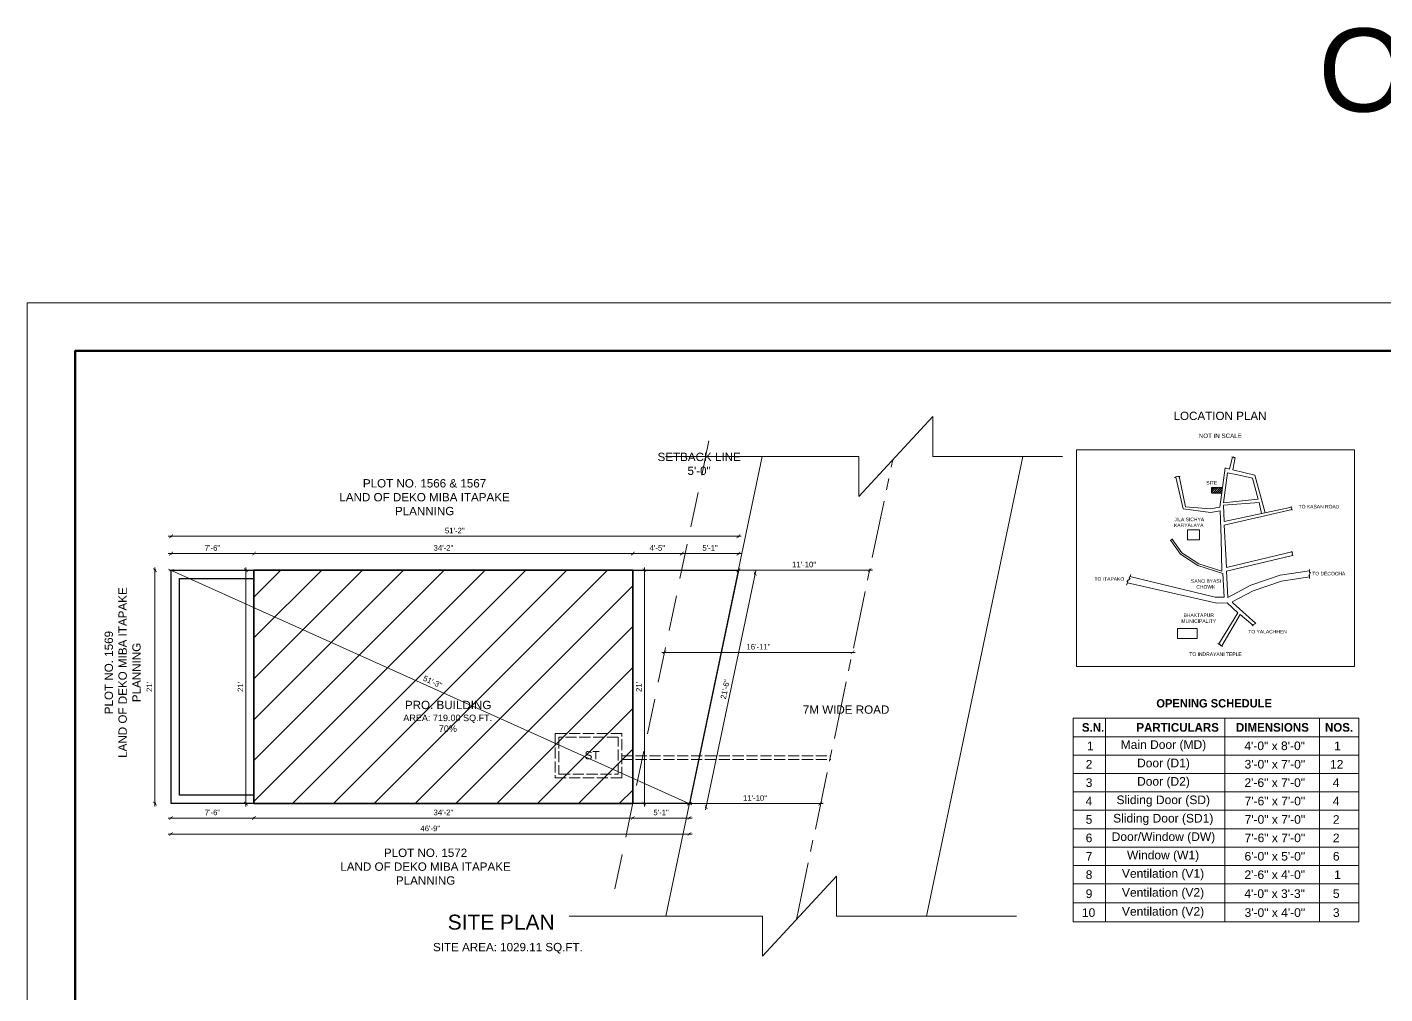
# Model space of a CAD drawing. Header units: inches. Extents: x -12071822 to 12321209, y -1222525 to 1319227.
# Drawn here: x 122924 to 124393, y 37587 to 38632 of the extents above; entities that cross this region are included whole.
import ezdxf

# ---------------------------------------------------------------- set-up
doc = ezdxf.new("R2010")
doc.units = ezdxf.units.IN
doc.header["$MEASUREMENT"] = 0
doc.header["$PDMODE"] = 35
for name, pattern in [('ACAD_ISO02W100', [15, 12, -3]), ('CENTER', [2, 1.25, -0.25, 0.25, -0.25]), ('CONTINU', [0]), ('DASHED', [19.05, 12.7, -6.35])]:
    doc.linetypes.add(name, pattern=pattern)
for name, color, linetype, lineweight in [('BORDER', 7, 'Continuous', 60), ('Break Line', 125, 'CONTINU', 15), ('Centre Line', 7, 'CENTER', 18), ('DIM', 6, 'Continuous', 9), ('Hatch', 9, 'Continuous', 9), ('Hidden', 254, 'ACAD_ISO02W100', 15), ('rOAD', 40, 'Continuous', 18), ('Setback Line', 2, 'DASHED', 13), ('SITE BOUNDARY', 1, 'Continuous', 30), ('TEXT', 255, 'Continuous', 35), ('Walls', 11, 'Continuous', 35), ('Window', 3, 'Continuous', 0), ('Windows', 151, 'Continuous', 15)]:
    doc.layers.add(name, color=color, linetype=linetype, lineweight=lineweight)
doc.styles.get("Standard").update_dxf_attribs({"font": 'arial.ttf'})
doc.dimstyles.get("Standard").update_dxf_attribs({"dimtxt": 6, "dimasz": 4, "dimexe": 0, "dimexo": 6, "dimgap": 3, "dimtad": 1, "dimdec": 0, "dimzin": 0, "dimdsep": 46, "dimlunit": 4, "dimtxsty": 'Standard', "dimblk": 'ARCHTICK', "dimcen": 0.09, "dimdle": 3, "dimclrd": 256, "dimadec": 0, "dimazin": 0, "dimtfac": 1, "dimtdec": 0, "dimtofl": 0, "dimtmove": 0, "dimatfit": 3, "dimfxl": 1, "dimfxlon": 1, "dimtolj": 1, "dimtzin": 0, "dimlwd": -1, "dimarcsym": 0})

# ---------------------------------------------------------------- blocks, each defined once
blk = doc.blocks.new('_ArchTick')
at = {"color": 0, "linetype": 'ByBlock', "const_width": 0.15}
blk.add_lwpolyline([(-0.5, -0.5), (0.5, 0.5)], dxfattribs=at)
blk = doc.blocks.new('*D433')
at = {"layer": 'Defpoints', "color": 0, "transparency": 16777216}
for p in [(123169.6, 38062.9), (123079.9, 38044.9), (123169.6, 38044.9)]:
    blk.add_point(p, dxfattribs=at)
at = {"layer": 'Windows', "transparency": 16777216}
blk.add_line((123076.9, 38062.9), (123172.6, 38062.9), dxfattribs=at)
at = {"layer": 'Windows', "color": 0, "lineweight": -2, "transparency": 16777216}
for p, q in [((123079.9, 38061.9), (123079.9, 38062.9)), ((123169.6, 38061.9), (123169.6, 38062.9))]:
    blk.add_line(p, q, dxfattribs=at)
at = {"layer": 'Windows', "transparency": 16777216, "xscale": 4, "yscale": 4, "zscale": 4, "rotation": 180}
blk.add_blockref('_ArchTick', (123079.9, 38062.9), dxfattribs=at)
at = {"layer": 'Windows', "transparency": 16777216, "xscale": 4, "yscale": 4, "zscale": 4}
blk.add_blockref('_ArchTick', (123169.6, 38062.9), dxfattribs=at)
at = {"layer": 'Windows', "color": 0, "lineweight": -2, "transparency": 16777216, "insert": (123124.7, 38069), "char_height": 6, "attachment_point": 5}
blk.add_mtext('\\A1;7\'-6"', dxfattribs=at)
blk = doc.blocks.new('*D434')
at = {"layer": 'Defpoints', "color": 0, "transparency": 16777216}
for p in [(123579.6, 38062.9), (123169.6, 38044.9), (123579.6, 38044.9)]:
    blk.add_point(p, dxfattribs=at)
at = {"layer": 'Windows', "transparency": 16777216}
blk.add_line((123166.6, 38062.9), (123582.6, 38062.9), dxfattribs=at)
at = {"layer": 'Windows', "color": 0, "lineweight": -2, "transparency": 16777216}
for p, q in [((123169.6, 38061.9), (123169.6, 38062.9)), ((123579.6, 38061.9), (123579.6, 38062.9))]:
    blk.add_line(p, q, dxfattribs=at)
at = {"layer": 'Windows', "transparency": 16777216, "xscale": 4, "yscale": 4, "zscale": 4, "rotation": 180}
blk.add_blockref('_ArchTick', (123169.6, 38062.9), dxfattribs=at)
at = {"layer": 'Windows', "transparency": 16777216, "xscale": 4, "yscale": 4, "zscale": 4}
blk.add_blockref('_ArchTick', (123579.6, 38062.9), dxfattribs=at)
at = {"layer": 'Windows', "color": 0, "lineweight": -2, "transparency": 16777216, "insert": (123374.6, 38069), "char_height": 6, "attachment_point": 5}
blk.add_mtext('\\A1;34\'-2"', dxfattribs=at)
blk = doc.blocks.new('*D346')
at = {"layer": 'Defpoints', "color": 0, "transparency": 16777216}
for p in [(123693.9, 38062.9), (123632.6, 38044.9), (123693.9, 38044.9)]:
    blk.add_point(p, dxfattribs=at)
at = {"layer": 'Windows', "transparency": 16777216}
blk.add_line((123629.6, 38062.9), (123696.9, 38062.9), dxfattribs=at)
at = {"layer": 'Windows', "color": 0, "lineweight": -2, "transparency": 16777216}
for p, q in [((123632.6, 38061.9), (123632.6, 38062.9)), ((123693.9, 38061.9), (123693.9, 38062.9))]:
    blk.add_line(p, q, dxfattribs=at)
at = {"layer": 'Windows', "transparency": 16777216, "xscale": 4, "yscale": 4, "zscale": 4, "rotation": 180}
blk.add_blockref('_ArchTick', (123632.6, 38062.9), dxfattribs=at)
at = {"layer": 'Windows', "transparency": 16777216, "xscale": 4, "yscale": 4, "zscale": 4}
blk.add_blockref('_ArchTick', (123693.9, 38062.9), dxfattribs=at)
at = {"layer": 'Windows', "color": 0, "lineweight": -2, "transparency": 16777216, "insert": (123663.2, 38069), "char_height": 6, "attachment_point": 5}
blk.add_mtext('\\A1;5\'-1"', dxfattribs=at)
blk = doc.blocks.new('*D347')
at = {"layer": 'Defpoints', "color": 0, "transparency": 16777216}
for p in [(123579.6, 37792.5), (123640.9, 37792.5), (123579.6, 37776.8)]:
    blk.add_point(p, dxfattribs=at)
at = {"layer": 'Windows', "transparency": 16777216}
blk.add_line((123643.9, 37776.8), (123576.6, 37776.8), dxfattribs=at)
at = {"layer": 'Windows', "color": 0, "lineweight": -2, "transparency": 16777216}
for p, q in [((123579.6, 37777.8), (123579.6, 37776.8)), ((123640.9, 37777.8), (123640.9, 37776.8))]:
    blk.add_line(p, q, dxfattribs=at)
at = {"layer": 'Windows', "transparency": 16777216, "xscale": 4, "yscale": 4, "zscale": 4, "rotation": 180}
blk.add_blockref('_ArchTick', (123579.6, 37776.8), dxfattribs=at)
at = {"layer": 'Windows', "transparency": 16777216, "xscale": 4, "yscale": 4, "zscale": 4}
blk.add_blockref('_ArchTick', (123640.9, 37776.8), dxfattribs=at)
at = {"layer": 'Windows', "color": 0, "lineweight": -2, "transparency": 16777216, "insert": (123610.2, 37782.9), "char_height": 6, "attachment_point": 5}
blk.add_mtext('\\A1;5\'-1"', dxfattribs=at)
blk = doc.blocks.new('*D348')
at = {"layer": 'Defpoints', "color": 0, "transparency": 16777216}
for p in [(123169.6, 37792.5), (123579.6, 37792.5), (123169.6, 37776.8)]:
    blk.add_point(p, dxfattribs=at)
at = {"layer": 'Windows', "transparency": 16777216}
blk.add_line((123582.6, 37776.8), (123166.6, 37776.8), dxfattribs=at)
at = {"layer": 'Windows', "color": 0, "lineweight": -2, "transparency": 16777216}
for p, q in [((123169.6, 37777.8), (123169.6, 37776.8)), ((123579.6, 37777.8), (123579.6, 37776.8))]:
    blk.add_line(p, q, dxfattribs=at)
at = {"layer": 'Windows', "transparency": 16777216, "xscale": 4, "yscale": 4, "zscale": 4, "rotation": 180}
blk.add_blockref('_ArchTick', (123169.6, 37776.8), dxfattribs=at)
at = {"layer": 'Windows', "transparency": 16777216, "xscale": 4, "yscale": 4, "zscale": 4}
blk.add_blockref('_ArchTick', (123579.6, 37776.8), dxfattribs=at)
at = {"layer": 'Windows', "color": 0, "lineweight": -2, "transparency": 16777216, "insert": (123374.6, 37782.9), "char_height": 6, "attachment_point": 5}
blk.add_mtext('\\A1;34\'-2"', dxfattribs=at)
blk = doc.blocks.new('*D349')
at = {"layer": 'Defpoints', "color": 0, "transparency": 16777216}
for p in [(123079.9, 37792.5), (123169.6, 37792.5), (123079.9, 37776.8)]:
    blk.add_point(p, dxfattribs=at)
at = {"layer": 'Windows', "transparency": 16777216}
blk.add_line((123172.6, 37776.8), (123076.9, 37776.8), dxfattribs=at)
at = {"layer": 'Windows', "color": 0, "lineweight": -2, "transparency": 16777216}
for p, q in [((123079.9, 37777.8), (123079.9, 37776.8)), ((123169.6, 37777.8), (123169.6, 37776.8))]:
    blk.add_line(p, q, dxfattribs=at)
at = {"layer": 'Windows', "transparency": 16777216, "xscale": 4, "yscale": 4, "zscale": 4, "rotation": 180}
blk.add_blockref('_ArchTick', (123079.9, 37776.8), dxfattribs=at)
at = {"layer": 'Windows', "transparency": 16777216, "xscale": 4, "yscale": 4, "zscale": 4}
blk.add_blockref('_ArchTick', (123169.6, 37776.8), dxfattribs=at)
at = {"layer": 'Windows', "color": 0, "lineweight": -2, "transparency": 16777216, "insert": (123124.7, 37782.9), "char_height": 6, "attachment_point": 5}
blk.add_mtext('\\A1;7\'-6"', dxfattribs=at)
blk = doc.blocks.new('*D350')
at = {"layer": 'Defpoints', "color": 0, "transparency": 16777216}
for p in [(123079.9, 38044.9), (123079.9, 38044.9), (123640.9, 37792.5)]:
    blk.add_point(p, dxfattribs=at)
at = {"layer": 'Windows', "transparency": 16777216}
blk.add_line((123643.6, 37791.2), (123077.2, 38046.2), dxfattribs=at)
at = {"layer": 'Windows', "transparency": 16777216, "xscale": 4, "yscale": 4, "zscale": 4}
for p, rotation in [((123079.9, 38044.9), 155.7682148138316), ((123640.9, 37792.5), 335.7682148138316)]:
    blk.add_blockref('_ArchTick', p, dxfattribs=dict(at, rotation=rotation))
at = {"layer": 'Windows', "color": 0, "lineweight": -2, "transparency": 16777216, "insert": (123362.9, 37924.2), "char_height": 6, "attachment_point": 5, "rotation": 335.7682}
blk.add_mtext('\\A1;51\'-3"', dxfattribs=at)
blk = doc.blocks.new('*D435')
at = {"layer": 'Defpoints', "color": 0, "transparency": 16777216}
for p in [(123169.6, 38044.9), (123160.9, 37792.5), (123169.6, 37792.5)]:
    blk.add_point(p, dxfattribs=at)
at = {"layer": 'Windows', "transparency": 16777216}
blk.add_line((123160.9, 38047.9), (123160.9, 37789.5), dxfattribs=at)
at = {"layer": 'Windows', "color": 0, "lineweight": -2, "transparency": 16777216}
for p, q in [((123161.9, 38044.9), (123160.9, 38044.9)), ((123161.9, 37792.5), (123160.9, 37792.5))]:
    blk.add_line(p, q, dxfattribs=at)
at = {"layer": 'Windows', "transparency": 16777216, "xscale": 4, "yscale": 4, "zscale": 4}
for p, rotation in [((123160.9, 38044.9), 90), ((123160.9, 37792.5), 270)]:
    blk.add_blockref('_ArchTick', p, dxfattribs=dict(at, rotation=rotation))
at = {"layer": 'Windows', "color": 0, "lineweight": -2, "transparency": 16777216, "insert": (123154.9, 37918.7), "char_height": 6, "attachment_point": 5, "rotation": 90}
blk.add_mtext("\\A1;21'", dxfattribs=at)
blk = doc.blocks.new('*D436')
at = {"layer": 'Defpoints', "color": 0, "transparency": 16777216}
for p in [(123579.6, 38044.9), (123579.6, 37792.5), (123592.1, 37792.5)]:
    blk.add_point(p, dxfattribs=at)
at = {"layer": 'Windows', "color": 0, "lineweight": -2, "transparency": 16777216}
for p, q in [((123591.1, 38044.9), (123592.1, 38044.9)), ((123591.1, 37792.5), (123592.1, 37792.5))]:
    blk.add_line(p, q, dxfattribs=at)
at = {"layer": 'Windows', "transparency": 16777216}
blk.add_line((123592.1, 38047.9), (123592.1, 37789.5), dxfattribs=at)
at = {"layer": 'Windows', "transparency": 16777216, "xscale": 4, "yscale": 4, "zscale": 4}
for p, rotation in [((123592.1, 38044.9), 90), ((123592.1, 37792.5), 270)]:
    blk.add_blockref('_ArchTick', p, dxfattribs=dict(at, rotation=rotation))
at = {"layer": 'Windows', "color": 0, "lineweight": -2, "transparency": 16777216, "insert": (123586.1, 37918.7), "char_height": 6, "attachment_point": 5, "rotation": 90}
blk.add_mtext("\\A1;21'", dxfattribs=at)
blk = doc.blocks.new('*D351')
at = {"layer": 'Defpoints', "color": 0, "transparency": 16777216}
for p in [(123079.9, 38044.9), (123062.4, 37792.5), (123079.9, 37792.5)]:
    blk.add_point(p, dxfattribs=at)
at = {"layer": 'Windows', "transparency": 16777216}
blk.add_line((123062.4, 38047.9), (123062.4, 37789.5), dxfattribs=at)
at = {"layer": 'Windows', "color": 0, "lineweight": -2, "transparency": 16777216}
for p, q in [((123063.4, 38044.9), (123062.4, 38044.9)), ((123063.4, 37792.5), (123062.4, 37792.5))]:
    blk.add_line(p, q, dxfattribs=at)
at = {"layer": 'Windows', "transparency": 16777216, "xscale": 4, "yscale": 4, "zscale": 4}
for p, rotation in [((123062.4, 38044.9), 90), ((123062.4, 37792.5), 270)]:
    blk.add_blockref('_ArchTick', p, dxfattribs=dict(at, rotation=rotation))
at = {"layer": 'Windows', "color": 0, "lineweight": -2, "transparency": 16777216, "insert": (123056.4, 37918.7), "char_height": 6, "attachment_point": 5, "rotation": 90}
blk.add_mtext("\\A1;21'", dxfattribs=at)
blk = doc.blocks.new('*D352')
at = {"layer": 'Defpoints', "color": 0, "transparency": 16777216}
for p in [(123693.9, 38044.9), (123640.9, 37792.5), (123659, 37788.7)]:
    blk.add_point(p, dxfattribs=at)
at = {"layer": 'Windows', "transparency": 16777216}
blk.add_line((123712.6, 38044.1), (123658.4, 37785.7), dxfattribs=at)
at = {"layer": 'Windows', "color": 0, "lineweight": -2, "transparency": 16777216}
for p, q in [((123711, 38041.4), (123712, 38041.2)), ((123658, 37788.9), (123659, 37788.7))]:
    blk.add_line(p, q, dxfattribs=at)
at = {"layer": 'Windows', "transparency": 16777216, "xscale": 4, "yscale": 4, "zscale": 4}
for p, rotation in [((123712, 38041.2), 78.14558705719465), ((123659, 37788.7), 258.1455870571946)]:
    blk.add_blockref('_ArchTick', p, dxfattribs=dict(at, rotation=rotation))
at = {"layer": 'Windows', "color": 0, "lineweight": -2, "transparency": 16777216, "insert": (123679.5, 37916.1), "char_height": 6, "attachment_point": 5, "rotation": 78.1456}
blk.add_mtext('\\A1;21\'-6"', dxfattribs=at)
blk = doc.blocks.new('*D384')
at = {"layer": 'Defpoints', "color": 0, "transparency": 16777216}
for p in [(123693.9, 38081.6), (123079.9, 38044.9), (123693.9, 38044.9)]:
    blk.add_point(p, dxfattribs=at)
at = {"layer": 'Windows', "transparency": 16777216}
blk.add_line((123076.9, 38081.6), (123696.9, 38081.6), dxfattribs=at)
at = {"layer": 'Windows', "color": 0, "lineweight": -2, "transparency": 16777216}
for p, q in [((123079.9, 38080.6), (123079.9, 38081.6)), ((123693.9, 38080.6), (123693.9, 38081.6))]:
    blk.add_line(p, q, dxfattribs=at)
at = {"layer": 'Windows', "transparency": 16777216, "xscale": 4, "yscale": 4, "zscale": 4, "rotation": 180}
blk.add_blockref('_ArchTick', (123079.9, 38081.6), dxfattribs=at)
at = {"layer": 'Windows', "transparency": 16777216, "xscale": 4, "yscale": 4, "zscale": 4}
blk.add_blockref('_ArchTick', (123693.9, 38081.6), dxfattribs=at)
at = {"layer": 'Windows', "color": 0, "lineweight": -2, "transparency": 16777216, "insert": (123386.9, 38087.7), "char_height": 6, "attachment_point": 5}
blk.add_mtext('\\A1;51\'-2"', dxfattribs=at)
blk = doc.blocks.new('*D385')
at = {"layer": 'Defpoints', "color": 0, "transparency": 16777216}
for p in [(123079.9, 37792.5), (123640.9, 37792.5), (123640.9, 37759.5)]:
    blk.add_point(p, dxfattribs=at)
at = {"layer": 'Windows', "transparency": 16777216}
blk.add_line((123076.9, 37759.5), (123643.9, 37759.5), dxfattribs=at)
at = {"layer": 'Windows', "color": 0, "lineweight": -2, "transparency": 16777216}
for p, q in [((123079.9, 37760.5), (123079.9, 37759.5)), ((123640.9, 37760.5), (123640.9, 37759.5))]:
    blk.add_line(p, q, dxfattribs=at)
at = {"layer": 'Windows', "transparency": 16777216, "xscale": 4, "yscale": 4, "zscale": 4, "rotation": 180}
blk.add_blockref('_ArchTick', (123079.9, 37759.5), dxfattribs=at)
at = {"layer": 'Windows', "transparency": 16777216, "xscale": 4, "yscale": 4, "zscale": 4}
blk.add_blockref('_ArchTick', (123640.9, 37759.5), dxfattribs=at)
at = {"layer": 'Windows', "color": 0, "lineweight": -2, "transparency": 16777216, "insert": (123360.4, 37765.6), "char_height": 6, "attachment_point": 5}
blk.add_mtext('\\A1;46\'-9"', dxfattribs=at)
blk = doc.blocks.new('*D623')
at = {"layer": 'Defpoints', "color": 0, "transparency": 16777216}
for p in [(123613.9, 37956), (123613.9, 37956), (123817.3, 37956)]:
    blk.add_point(p, dxfattribs=at)
at = {"layer": 'Windows', "transparency": 16777216}
blk.add_line((123820.3, 37956), (123610.9, 37956), dxfattribs=at)
at = {"layer": 'Windows', "transparency": 16777216, "xscale": 4, "yscale": 4, "zscale": 4, "rotation": 180}
blk.add_blockref('_ArchTick', (123613.9, 37956), dxfattribs=at)
at = {"layer": 'Windows', "transparency": 16777216, "xscale": 4, "yscale": 4, "zscale": 4}
blk.add_blockref('_ArchTick', (123817.3, 37956), dxfattribs=at)
at = {"layer": 'Windows', "color": 0, "lineweight": -2, "transparency": 16777216, "insert": (123715.6, 37962.1), "char_height": 6, "attachment_point": 5}
blk.add_mtext('\\A1;16\'-11"', dxfattribs=at)
blk = doc.blocks.new('*D387')
at = {"layer": 'Defpoints', "color": 0, "transparency": 16777216}
for p in [(123579.6, 38062.9), (123579.6, 38044.9), (123632.6, 38044.9)]:
    blk.add_point(p, dxfattribs=at)
at = {"layer": 'Windows', "transparency": 16777216}
blk.add_line((123635.6, 38062.9), (123576.6, 38062.9), dxfattribs=at)
at = {"layer": 'Windows', "color": 0, "lineweight": -2, "transparency": 16777216}
for p, q in [((123579.6, 38061.9), (123579.6, 38062.9)), ((123632.6, 38061.9), (123632.6, 38062.9))]:
    blk.add_line(p, q, dxfattribs=at)
at = {"layer": 'Windows', "transparency": 16777216, "xscale": 4, "yscale": 4, "zscale": 4, "rotation": 180}
blk.add_blockref('_ArchTick', (123579.6, 38062.9), dxfattribs=at)
at = {"layer": 'Windows', "transparency": 16777216, "xscale": 4, "yscale": 4, "zscale": 4}
blk.add_blockref('_ArchTick', (123632.6, 38062.9), dxfattribs=at)
at = {"layer": 'Windows', "color": 0, "lineweight": -2, "transparency": 16777216, "insert": (123606.1, 38069), "char_height": 6, "attachment_point": 5}
blk.add_mtext('\\A1;4\'-5"', dxfattribs=at)
blk = doc.blocks.new('*D625')
at = {"layer": 'Defpoints', "color": 0, "transparency": 16777216}
for p in [(123640.9, 37792.5), (123782.6, 37792.5), (123782.6, 37791)]:
    blk.add_point(p, dxfattribs=at)
at = {"layer": 'Windows', "transparency": 16777216}
blk.add_line((123637.9, 37792.5), (123785.6, 37792.5), dxfattribs=at)
at = {"layer": 'Windows', "transparency": 16777216, "xscale": 4, "yscale": 4, "zscale": 4, "rotation": 180}
blk.add_blockref('_ArchTick', (123640.9, 37792.5), dxfattribs=at)
at = {"layer": 'Windows', "transparency": 16777216, "xscale": 4, "yscale": 4, "zscale": 4}
blk.add_blockref('_ArchTick', (123782.6, 37792.5), dxfattribs=at)
at = {"layer": 'Windows', "color": 0, "lineweight": -2, "transparency": 16777216, "insert": (123711.8, 37798.5), "char_height": 6, "attachment_point": 5}
blk.add_mtext('\\A1;11\'-10"', dxfattribs=at)
blk = doc.blocks.new('*D388')
at = {"layer": 'Defpoints', "color": 0, "transparency": 16777216}
for p in [(123693.9, 38044.9), (123835.9, 38044.9), (123835.9, 38044.9)]:
    blk.add_point(p, dxfattribs=at)
at = {"layer": 'Windows', "transparency": 16777216}
blk.add_line((123690.9, 38044.9), (123838.9, 38044.9), dxfattribs=at)
at = {"layer": 'Windows', "transparency": 16777216, "xscale": 4, "yscale": 4, "zscale": 4, "rotation": 180}
blk.add_blockref('_ArchTick', (123693.9, 38044.9), dxfattribs=at)
at = {"layer": 'Windows', "transparency": 16777216, "xscale": 4, "yscale": 4, "zscale": 4}
blk.add_blockref('_ArchTick', (123835.9, 38044.9), dxfattribs=at)
at = {"layer": 'Windows', "color": 0, "lineweight": -2, "transparency": 16777216, "insert": (123764.9, 38051), "char_height": 6, "attachment_point": 5}
blk.add_mtext('\\A1;11\'-10"', dxfattribs=at)

msp = doc.modelspace()

# ---------------------------------------------------------------- hatches: boundary and pattern name
at = {"layer": 'Hatch'}
h = msp.add_hatch(dxfattribs=at)
h.set_pattern_fill('ANSI31', color=256, scale=250, angle=360)
h.set_pattern_definition([(45, (-3786.012, 19114.975), (-22.097087, 22.097087), [])])
h.paths.add_polyline_path([(123579.58, 38044.95), (123169.58, 38044.95), (123169.58, 37792.45), (123579.58, 37792.45)])
h.paths.add_polyline_path([(123328.94, 37864.6), (123429.65, 37864.6), (123429.65, 37908.13), (123328.94, 37908.13)], flags=24)
at = {"layer": 'Windows', "transparency": 33554687}
h = msp.add_hatch(dxfattribs=at)
h.set_pattern_fill('ANSI31', color=256, scale=12.8)
h.set_pattern_definition([(45, (17007.7574, 22945.6186), (-1.13137085, 1.13137085), [])])
h.paths.add_polyline_path([(124217.67, 38134.43), (124206.12, 38134.43), (124206.12, 38128.35), (124216.86, 38128.35)])

# ---------------------------------------------------------------- linework, layer by layer
at = {"layer": 'BORDER'}
msp.add_lwpolyline([(126038.98, 38282.19), (126038.98, 36191.34), (122976.14, 36191.34), (122976.14, 38282.19)], close=True, dxfattribs=at)
at = {"layer": 'Break Line'}
for p, q in [((123824.32, 38124.6), (123904.38, 38211.3)), ((123904.38, 38167.95), (123904.38, 38211.3)), ((123824.32, 38167.95), (123615.09, 38167.95)), ((123824.32, 38167.95), (123824.32, 38124.6)), ((124044.42, 38167.95), (123904.38, 38167.95)), ((123719.97, 37627.42), (123800.03, 37714.12)), ((123800.03, 37670.77), (123800.03, 37714.12)), ((123719.97, 37670.77), (123510.74, 37670.77)), ((123719.97, 37670.77), (123719.97, 37627.42)), ((123994.7, 37670.77), (123800.03, 37670.77))]:
    msp.add_line(p, q, dxfattribs=at)
at = {"layer": 'Centre Line', "ltscale": 50}
msp.add_line((123756.61, 37667.11), (123860.97, 38164.28), dxfattribs=at)
at = {"layer": 'DIM'}
for p, q in [((124056.24, 37884.78), (124365.29, 37884.78)), ((124056.24, 37884.78), (124056.24, 37844.95)), ((124091.24, 37884.78), (124091.24, 37844.95)), ((124220.42, 37884.78), (124220.42, 37844.95)), ((124322.81, 37884.78), (124322.81, 37844.95)), ((124365.29, 37884.78), (124365.29, 37844.95)), ((124056.24, 37864.86), (124365.29, 37864.86)), ((124056.24, 37844.95), (124056.24, 37664.58)), ((124056.24, 37844.95), (124365.29, 37844.95)), ((124091.24, 37844.95), (124091.24, 37664.58)), ((124220.42, 37844.95), (124220.42, 37664.58)), ((124322.81, 37844.95), (124322.81, 37664.58)), ((124365.29, 37844.95), (124365.29, 37664.58)), ((124056.24, 37825.03), (124365.29, 37825.03)), ((124056.24, 37805.12), (124365.29, 37805.12)), ((124056.24, 37785.21), (124365.29, 37785.21)), ((124056.24, 37765.29), (124365.29, 37765.29)), ((124056.24, 37745.38), (124365.29, 37745.38)), ((124056.24, 37725.46), (124365.29, 37725.46)), ((124056.24, 37705.55), (124365.29, 37705.55)), ((124056.24, 37685.07), (124365.29, 37685.07)), ((124056.24, 37664.58), (124365.29, 37664.58))]:
    msp.add_line(p, q, dxfattribs=at)
at = {"layer": 'Hidden'}
for p, q in [((123567.64, 37844.16), (123793.77, 37844.16)), ((123567.64, 37840.16), (123793.77, 37840.16))]:
    msp.add_line(p, q, dxfattribs=at)
for points in [[(123567.64, 37820.16), (123567.64, 37868.16), (123495.64, 37868.16), (123495.64, 37820.16)], [(123563.64, 37824.16), (123563.64, 37864.16), (123499.64, 37864.16), (123499.64, 37824.16)]]:
    msp.add_lwpolyline(points, close=True, dxfattribs=at)
at = {"layer": 'rOAD'}
for p, q in [((123615.35, 37670.77), (123719.71, 38167.95)), ((123897.37, 37670.77), (124001.72, 38167.95))]:
    msp.add_line(p, q, dxfattribs=at)
at = {"layer": 'Setback Line', "ltscale": 3}
msp.add_line((123560.21, 37700.17), (123662.71, 38188.46), dxfattribs=at)
at = {"layer": 'SITE BOUNDARY'}
for p, q in [((123079.89, 37792.45), (123079.89, 38044.95)), ((123079.89, 38044.95), (123693.89, 38044.95)), ((123693.89, 38044.95), (123640.89, 37792.45)), ((123088.89, 37801.45), (123088.89, 38035.95)), ((123088.89, 38035.95), (123169.58, 38035.95)), ((123640.89, 37792.45), (123079.89, 37792.45)), ((123169.58, 37801.45), (123088.89, 37801.45))]:
    msp.add_line(p, q, dxfattribs=at)
at = {"layer": 'Walls'}
msp.add_lwpolyline([(123169.58, 38044.95), (123579.58, 38044.95), (123579.58, 37792.45), (123169.58, 37792.45)], close=True, dxfattribs=at)
at = {"layer": 'Window'}
msp.add_lwpolyline([(126090.98, 38334.19), (126090.98, 36139.34), (122924.14, 36139.34), (122924.14, 38334.19)], close=True, dxfattribs=at)
at = {"layer": 'Windows'}
for p, q in [((124225.43, 38154.3), (124228.53, 38167.39)), ((124229.24, 38167.21), (124227.82, 38167.58)), ((124228.88, 38153.47), (124231.39, 38166.65)), ((124229.32, 38167.55), (124229.24, 38167.21)), ((124230.5, 38166.52), (124229.32, 38167.55)), ((124230.59, 38166.86), (124230.5, 38166.52)), ((124231.84, 38166.53), (124230.59, 38166.86)), ((124167.76, 38145.76), (124165.57, 38145.25)), ((124167.63, 38146.28), (124167.76, 38145.76)), ((124169.97, 38145.74), (124167.63, 38146.28)), ((124171.77, 38146.71), (124169.85, 38146.26)), ((124169.85, 38146.26), (124169.97, 38145.74)), ((124292.56, 38112.41), (124292.23, 38113.84)), ((124292.53, 38110.97), (124292.9, 38112.49)), ((124292.87, 38111.04), (124292.53, 38110.97)), ((124292.9, 38112.49), (124292.56, 38112.41)), ((124293.16, 38109.78), (124292.87, 38111.04)), ((124162.16, 38077.54), (124161.27, 38076.86)), ((124163.17, 38077.97), (124162, 38077.75)), ((124162, 38077.75), (124162.16, 38077.54)), ((124163.79, 38078.77), (124163.01, 38078.18)), ((124163.01, 38078.18), (124163.17, 38077.97)), ((124221.96, 38047.99), (124292.81, 38064.7)), ((124222.17, 38044.02), (124293.68, 38060.89)), ((124293.04, 38063.69), (124292.62, 38065.54)), ((124293, 38061.83), (124293.48, 38063.79)), ((124293.44, 38061.93), (124293, 38061.83)), ((124293.48, 38063.79), (124293.04, 38063.69)), ((124293.82, 38060.3), (124293.44, 38061.93)), ((124116.8, 38036.21), (124118.38, 38040.21)), ((124311.17, 38039.07), (124312.83, 38042.32)), ((124312.01, 38042.33), (124312.05, 38045.74)), ((124312.83, 38042.32), (124312.01, 38042.33)), ((124113.9, 38028.84), (124115.29, 38032.38)), ((124114.34, 38032.75), (124117.76, 38035.83)), ((124115.29, 38032.38), (124114.34, 38032.75)), ((124117.76, 38035.83), (124116.8, 38036.21)), ((124311.98, 38039.06), (124311.17, 38039.07)), ((124311.95, 38036.05), (124311.98, 38039.06)), ((124236.81, 37997.02), (124217.02, 37963)), ((124229.38, 38009.37), (124253.38, 37987.59)), ((124236.81, 37997.02), (124250.73, 37985.32)), ((124251.42, 37985.92), (124250.03, 37984.72)), ((124253.05, 37986.73), (124251.14, 37986.25)), ((124251.14, 37986.25), (124251.42, 37985.92)), ((124253.99, 37988.12), (124252.76, 37987.06)), ((124252.76, 37987.06), (124253.05, 37986.73)), ((124214.52, 37964.54), (124212.74, 37965.64)), ((124214.79, 37964.97), (124214.52, 37964.54)), ((124215.97, 37963.06), (124214.79, 37964.97)), ((124216.23, 37963.49), (124215.97, 37963.06)), ((124217.81, 37962.51), (124216.23, 37963.49))]:
    msp.add_line(p, q, dxfattribs=at)
at = {"layer": 'Windows', "lineweight": -2}
for p, q in [((124206.12, 38128.35), (124206.12, 38134.43)), ((124206.12, 38134.43), (124217.67, 38134.43)), ((124216.86, 38128.35), (124206.12, 38128.35))]:
    msp.add_line(p, q, dxfattribs=at)
at = {"layer": 'Windows'}
for points in [[(124059.71, 38175.05), (124360.57, 38175.05), (124360.57, 37940.73), (124059.71, 37940.73)], [(124179.75, 38088.43), (124192.97, 38088.43), (124192.97, 38077.65), (124179.75, 38077.65)], [(124169.05, 37981.96), (124190.17, 37981.96), (124190.17, 37971.06), (124169.05, 37971.06)]]:
    msp.add_lwpolyline(points, close=True, dxfattribs=at)
for points in [[(124215.59, 38099.8), (124215.08, 38109.14), (124204.68, 38107.36), (124175.31, 38111.15), (124167.35, 38145.67)], [(124225.43, 38154.3), (124220.49, 38155.5), (124214.84, 38113.24), (124204.41, 38111.13), (124177.84, 38113.54), (124170.81, 38146.49)], [(124223.21, 38150.37), (124218.8, 38117.86), (124232.31, 38119.19)], [(124234.3, 38147.93), (124223.21, 38150.37)], [(124263.89, 38107.03), (124252.87, 38147.66), (124228.88, 38153.47)], [(124232.31, 38119.19), (124256.51, 38121.58), (124250.1, 38144.45), (124234.3, 38147.93)], [(124218.73, 38115.25), (124257.3, 38118.15), (124259.9, 38106.16)], [(124218.73, 38115.25), (124219.55, 38097.41)], [(124215.59, 38099.8), (124216.34, 38079.16), (124217.15, 38043.89), (124191.96, 38051.76), (124173.8, 38063.76), (124163.4, 38078.47)], [(124219.55, 38097.41), (124292.38, 38113.21)], [(124293.01, 38110.41), (124219.63, 38093.47), (124221.26, 38061.74)], [(124117.59, 38038.21), (124209.69, 38015.76), (124219.4, 38015.89), (124218.11, 38041.37), (124191.05, 38049.83), (124172.3, 38062.21), (124161.71, 38077.2)], [(124221.26, 38061.74), (124221.96, 38047.99)], [(124222.17, 38044.02), (124223.63, 38015.39), (124248.54, 38028.7), (124280, 38039.38), (124312.03, 38044.33)], [(124114.79, 38031.11), (124211.78, 38009.26), (124222.64, 38009.64), (124234.51, 37998.72), (124213.63, 37965.09)], [(124229.38, 38009.37), (124228.32, 38010.59), (124251.11, 38022.77), (124281.53, 38033.1), (124311.97, 38037.81)]]:
    msp.add_lwpolyline(points, dxfattribs=at)

# ---------------------------------------------------------------- texts
at = {"layer": 'DIM', "char_height": 9.315, "attachment_point": 4}
for s, width, insert in [('\\pi2.01698;{\\fCentury Gothic|b1|i0|c0|p34;S.N.}', 26.5521, (124063.57, 37874.82)), ('\\pi23.82194;{\\fCentury Gothic|b1|i0|c0|p34;PARTICULARS}', 127.3945, (124100.74, 37874.82)), ('\\pi6.79995;{\\fCentury Gothic|b1|i0|c0|p34;DIMENSIONS}', 90.2223, (124225.53, 37874.82)), ('\\pi-1.20939;{\\fCentury Gothic|b1|i0|c0|p34;NOS.}', 26.5521, (124329.91, 37874.82)), ('\\pi11.56045;1', 26.5521, (124059.5, 37854.9)), ('\\pi18.14205;Main Door (MD)', 127.3945, (124089.43, 37854.9)), ('\\pi12.71831;4\'-0" x 8\'-0"', 90.2223, (124228.71, 37854.9)), ('\\pi11.56045;1', 26.5521, (124327.01, 37854.9)), ('\\pi10.19115;2', 26.5521, (124059.5, 37834.99)), ('\\pi35.87296;Door (D1)', 127.3945, (124089.43, 37834.99)), ('\\pi12.90893;3\'-0" x 7\'-0"', 90.2223, (124228.71, 37834.99)), ('\\pi7.09039;12', 26.5521, (124327.01, 37834.99)), ('\\pi10.2261;3', 26.5521, (124059.5, 37815.08)), ('\\pi35.87296;Door (D2)', 127.3945, (124089.43, 37815.08)), ('\\pi12.82633;2\'-6" x 7\'-0"', 90.2223, (124228.71, 37815.08)), ('\\pi10.05454;4', 26.5521, (124327.01, 37815.08)), ('\\pi10.05454;4', 26.5521, (124059.5, 37795.16)), ('\\pi13.6021;Sliding Door (SD)', 127.3945, (124089.43, 37795.16)), ('\\pi12.94388;7\'-6" x 7\'-0"', 90.2223, (124228.71, 37795.16)), ('\\pi10.05454;4', 26.5521, (124327.01, 37795.16)), ('\\pi10.18798;5', 26.5521, (124059.5, 37775.25)), ('\\pi9.98348;Sliding Door (SD1)', 127.3945, (124089.43, 37775.25)), ('\\pi12.94388;7\'-0" x 7\'-0"', 90.2223, (124228.71, 37775.25)), ('\\pi10.19115;2', 26.5521, (124327.01, 37775.25)), ('\\pi8.40133;Door/Window (DW)', 127.3945, (124089.43, 37755.33)), ('\\pi10.20069;6', 26.5521, (124059.5, 37755.33)), ('\\pi12.94388;7\'-6" x 7\'-0"', 90.2223, (124228.71, 37755.33)), ('\\pi10.19115;2', 26.5521, (124327.01, 37755.33)), ('\\pi10.26105;7', 26.5521, (124059.5, 37735.42)), ('\\pi24.96945;Window (W1)', 127.3945, (124089.43, 37735.42)), ('\\pi12.88034;6\'-0" x 5\'-0"', 90.2223, (124228.71, 37735.42)), ('\\pi10.20069;6', 26.5521, (124327.01, 37735.42)), ('\\pi10.20704;8', 26.5521, (124059.5, 37715.51)), ('\\pi19.4764;Ventilation (V1)', 127.3945, (124089.43, 37715.51)), ('\\pi12.82633;2\'-6" x 4\'-0"', 90.2223, (124228.71, 37715.51)), ('\\pi11.56045;1', 26.5521, (124327.01, 37715.51)), ('\\pi10.21339;9', 26.5521, (124059.5, 37695.02)), ('\\pi19.4764;Ventilation (V2)', 127.3945, (124089.43, 37695.02)), ('\\pi12.71831;4\'-0" x 3\'-3"', 90.2223, (124228.71, 37695.02)), ('\\pi10.18798;5', 26.5521, (124327.01, 37695.02)), ('10', 26.5521, (124065.61, 37674.54)), ('\\pi19.4764;Ventilation (V2)', 127.3945, (124089.43, 37674.54)), ('\\pi12.90893;3\'-0" x 4\'-0"', 90.2223, (124228.71, 37674.54)), ('\\pi10.2261;3', 26.5521, (124327.01, 37674.54))]:
    msp.add_mtext_dynamic_manual_height_columns(s, width=width, gutter_width=0.0443, heights=[13.28], dxfattribs=dict(at, insert=insert))
at = {"layer": 'TEXT', "attachment_point": 1}
for s, width, gutter_width, heights, insert, char_height in [('\\pi1102.37405;OLD', 2450.4984, 22.5, [378.77], (123219.14, 38630.91), 90), ('\\pi73.19682;LOCATION PLAN', 245.0498, 2.25, [37.88], (124091.58, 38216.34), 9), ('\\pi75.16755;NOT IN SCALE', 196.0399, 1.8, [30.3], (124116.93, 38192.69), 4.8), ('\\pi18.73171;SETBACK LINE\\P\\pi51.21705;5\'-0"', 126.3584, 1.5, [0], (123587.6, 38171.95), 9), ('\\pi38.51127;PLOT NO. 1566 & 1567\\P\\pi13.06141;LAND OF DEKO MIBA ITAPAKE \\P\\pi73.22512;PLANNING', 208.9714, 1.5, [52.56], (123248.93, 38143.38), 9), ('\\pi72.71881;SITE', 156.8319, 1.44, [24.24], (124127.49, 38141.36), 3.84), ('\\pi56.56384;TO KASAN ROAD', 156.8319, 1.44, [24.24], (124243.57, 38115.6), 3.84), ('\\pi61.56815; JILA SICHYA\\P\\pi62.6565;KARYALAYA', 156.8319, 1.44, [24.24], (124102.61, 38101.74), 3.84), ('\\pi60.59243;TO DECOCHA', 156.8319, 1.44, [24.24], (124254.27, 38043.16), 3.84), ('\\pi62.50326;TO ITAPAKO', 156.8319, 1.44, [24.24], (124016.68, 38037.35), 3.84), ('\\pi62.52946;SANO BYASI\\P\\pi68.27374;CHOWK', 156.8319, 1.44, [24.24], (124121.16, 38035.13), 3.84), ('\\pi62.2518;BHAKTAPUR\\P\\pi59.8577;MUNICIPALITY', 156.8319, 1.44, [24.24], (124113.41, 37998.19), 3.84), ('\\pi57.83292;TO YALACHHEN', 156.8319, 1.44, [24.24], (124187.81, 37980.38), 3.84), ('\\pi50.30484;TO INDRAYANI TEPLE', 156.8319, 1.44, [24.24], (124131.61, 37955.95), 3.84), ('\\pi101.09982;PRO. BUILDING\\P\\pi99.3548;{\\H0.77778x;AREA: 719.00 SQ.FT.\\P\\pi137.77613;70%}', 294.0598, 2.7, [45.45], (123231.85, 37903.66), 9), ('7M WIDE ROAD', 126.3584, 1.5, [0], (123763.6, 37898.64), 9), ('\\pi141.42011;{\\fCentury Gothic|b1|i0|c0|p34;OPENING SCHEDULE}', 401.9694, 0.0641, [38.48], (124004.74, 37905.44), 9), ('ST', 23.0959, 1.5, [12.05], (123527.47, 37849.29), 9), ('\\pi60.22853;PLOT NO. 1572\\P\\pi13.06141;LAND OF DEKO MIBA ITAPAKE \\P\\pi73.22512;PLANNING', 208.9714, 1.5, [52.56], (123250, 37743.8), 9), ('\\pi90.61169;SITE PLAN', 294.0598, 2.7, [45.45], (123288.67, 37672.34), 16.2), ('\\pi184.4243;SITE AREA: 1029.11 SQ.FT.', 529.3077, 4.86, [81.82], (123178.95, 37641.78), 9)]:
    msp.add_mtext_dynamic_manual_height_columns(s, width=width, gutter_width=gutter_width, heights=heights, dxfattribs=dict(at, insert=insert, char_height=char_height))
at = {"layer": 'TEXT', "insert": (123007.97, 37828.91), "char_height": 9, "attachment_point": 1, "rotation": 90}
msp.add_mtext_dynamic_manual_height_columns('\\pi60.17328;PLOT NO. 1569\\P\\pi13.06141;LAND OF DEKO MIBA ITAPAKE \\P\\pi73.22512;PLANNING', width=208.9714, gutter_width=1.5, heights=[52.56], dxfattribs=at)

# ---------------------------------------------------------------- dimensions: what is measured, and where the dimension line sits
at = {"layer": 'Windows', "lineweight": -2}
for base, p1, p2, picture, middle in [((123693.89, 38081.63), (123079.89, 38044.95), (123693.89, 38044.95), '*D384', (123386.89, 38087.69)), ((123169.58, 38062.94), (123079.89, 38044.95), (123169.58, 38044.95), '*D433', (123124.74, 38069)), ((123835.92, 38044.95), (123693.89, 38044.95), (123835.92, 38044.95), '*D388', (123764.91, 38051.01)), ((123613.91, 37955.99), (123817.25, 37956.01), (123613.91, 37955.99), '*D623', (123715.58, 37962.05)), ((123640.89, 37759.51), (123079.89, 37792.45), (123640.89, 37792.45), '*D385', (123360.39, 37765.57)), ((123579.58, 37776.8), (123640.89, 37792.45), (123579.58, 37792.45), '*D347', (123610.24, 37782.87)), ((123782.62, 37792.45), (123640.89, 37792.45), (123782.62, 37791.01), '*D625', (123711.75, 37798.51))]:
    dim = msp.add_linear_dim(base=base, p1=p1, p2=p2, dimstyle='Standard', dxfattribs=at)
    dim.commit()
    dim.dimension.update_dxf_attribs({"geometry": picture, "text_midpoint": middle})
for base, p1, p2, picture, middle in [((123579.58, 38062.94), (123169.58, 38044.95), (123579.58, 38044.95), '*D434', (123374.58, 38069.01)), ((123579.58, 38062.94), (123632.58, 38044.95), (123579.58, 38044.95), '*D387', (123606.08, 38068.99)), ((123693.89, 38062.94), (123632.58, 38044.95), (123693.89, 38044.95), '*D346', (123663.24, 38069)), ((123079.89, 37776.8), (123169.58, 37792.45), (123079.89, 37792.45), '*D349', (123124.74, 37782.87)), ((123169.58, 37776.8), (123579.58, 37792.45), (123169.58, 37792.45), '*D348', (123374.58, 37782.87))]:
    dim = msp.add_linear_dim(base=base, p1=p1, p2=p2, dimstyle='Standard', override={"dimtmove": 1}, dxfattribs=at)
    dim.commit()
    dim.dimension.update_dxf_attribs({"geometry": picture, "text_midpoint": middle})
for base, p1, p2, picture, middle in [((123062.4238, 37792.4502), (123079.8908, 38044.9478), (123079.8908, 37792.4502), '*D351', (123056.4115, 37918.699)), ((123160.9283, 37792.4502), (123169.5833, 38044.9478), (123169.5833, 37792.4502), '*D435', (123154.9161, 37918.699)), ((123592.0736, 37792.4502), (123579.5833, 38044.9478), (123579.5833, 37792.4502), '*D436', (123586.0613, 37918.699))]:
    dim = msp.add_linear_dim(base=base, p1=p1, p2=p2, angle=90, dimstyle='Standard', dxfattribs=at)
    dim.commit()
    dim.dimension.update_dxf_attribs({"geometry": picture, "text_midpoint": middle})
for p1, p2, distance, picture, middle in [((123640.89, 37792.45), (123079.89, 38044.95), 0, '*D350', (123362.88, 37924.23)), ((123693.89, 38044.95), (123640.89, 37792.45), 18.48, '*D352', (123679.54, 37916.15))]:
    dim = msp.add_aligned_dim(p1=p1, p2=p2, distance=distance, dimstyle='Standard', dxfattribs=at)
    dim.commit()
    dim.dimension.update_dxf_attribs({"geometry": picture, "text_midpoint": middle})

doc.saveas('drawing.dxf')
